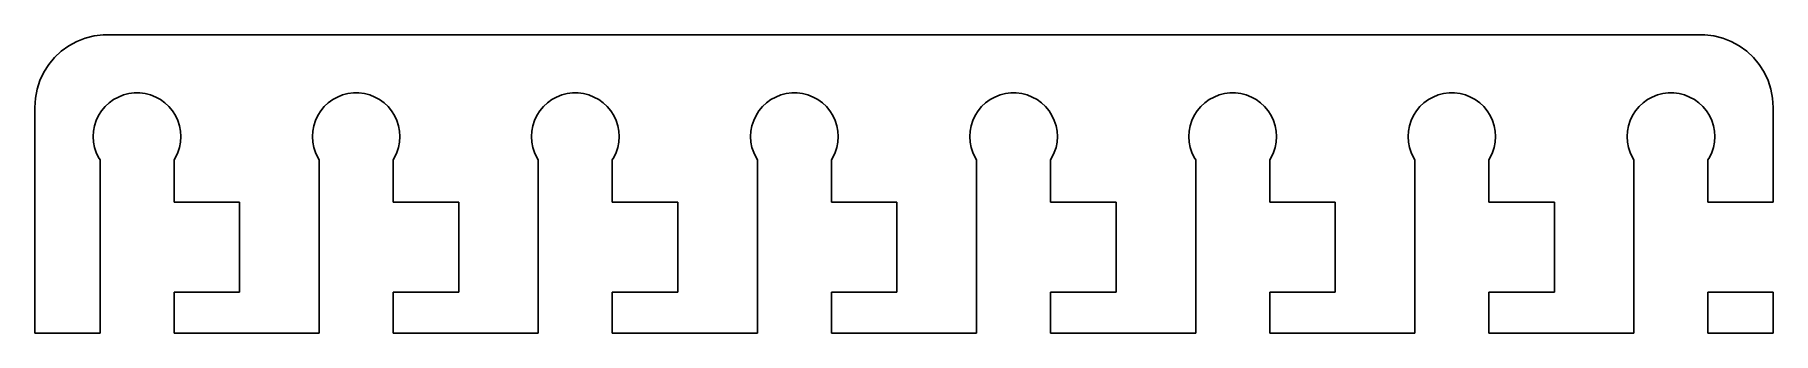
# Model space of a CAD drawing. Header units: metres. Extents: x -60 to 60, y 0 to 20.
import ezdxf

# ---------------------------------------------------------------- set-up
doc = ezdxf.new("R2010")
doc.units = ezdxf.units.M

msp = doc.modelspace()

# ---------------------------------------------------------------- linework, layer by layer
for p, q in [((-56.0451, 20.2553), (-56.6289, 20.0241)), ((-55.4369, 20.4114), (-56.0451, 20.2553)), ((-54.8139, 20.4901), (-55.4369, 20.4114)), ((54.8139, 20.4901), (-54.8139, 20.4901)), ((55.4369, 20.4114), (54.8139, 20.4901)), ((56.0451, 20.2553), (55.4369, 20.4114)), ((56.6289, 20.0241), (56.0451, 20.2553)), ((-57.6871, 19.3526), (-58.1448, 18.9227)), ((-57.1791, 19.7216), (-57.6871, 19.3526)), ((-56.6289, 20.0241), (-57.1791, 19.7216)), ((57.1791, 19.7216), (56.6289, 20.0241)), ((57.6871, 19.3526), (57.1791, 19.7216)), ((58.1448, 18.9227), (57.6871, 19.3526)), ((-58.8815, 17.9088), (-59.1489, 17.3406)), ((-58.5451, 18.4389), (-58.8815, 17.9088)), ((-58.1448, 18.9227), (-58.5451, 18.4389)), ((58.5451, 18.4389), (58.1448, 18.9227)), ((58.8815, 17.9088), (58.5451, 18.4389)), ((59.1489, 17.3406), (58.8815, 17.9088)), ((-59.3429, 16.7434), (-59.4606, 16.1267)), ((-59.1489, 17.3406), (-59.3429, 16.7434)), ((59.3429, 16.7434), (59.1489, 17.3406)), ((59.4606, 16.1267), (59.3429, 16.7434)), ((-59.4606, 16.1267), (-59.5, 15.5)), ((-59.5, 15.5), (-59.5, 0)), ((-54.927, 15.2634), (-54.6869, 15.5536)), ((-54.6869, 15.5536), (-54.4123, 15.8115)), ((-54.4123, 15.8115), (-54.1075, 16.033)), ((-54.1075, 16.033), (-53.7773, 16.2145)), ((-53.7773, 16.2145), (-53.427, 16.3532)), ((-53.427, 16.3532), (-53.0621, 16.4469)), ((-53.0621, 16.4469), (-52.6884, 16.4941)), ((-52.6884, 16.4941), (-52.3116, 16.4941)), ((-52.3116, 16.4941), (-51.9379, 16.4469)), ((-51.9379, 16.4469), (-51.5729, 16.3532)), ((-51.5729, 16.3532), (-51.2227, 16.2145)), ((-51.2227, 16.2145), (-50.8925, 16.033)), ((-50.8925, 16.033), (-50.5877, 15.8115)), ((-50.5877, 15.8115), (-50.3131, 15.5536)), ((-50.3131, 15.5536), (-50.0729, 15.2634)), ((-39.927, 15.2634), (-39.6869, 15.5536)), ((-39.6869, 15.5536), (-39.4123, 15.8115)), ((-39.4123, 15.8115), (-39.1075, 16.033)), ((-39.1075, 16.033), (-38.7773, 16.2145)), ((-38.7773, 16.2145), (-38.427, 16.3532)), ((-38.427, 16.3532), (-38.0621, 16.4469)), ((-38.0621, 16.4469), (-37.6884, 16.4941)), ((-37.6884, 16.4941), (-37.3116, 16.4941)), ((-37.3116, 16.4941), (-36.9379, 16.4469)), ((-36.9379, 16.4469), (-36.5729, 16.3532)), ((-36.5729, 16.3532), (-36.2227, 16.2145)), ((-36.2227, 16.2145), (-35.8925, 16.033)), ((-35.8925, 16.033), (-35.5877, 15.8115)), ((-35.5877, 15.8115), (-35.3131, 15.5536)), ((-35.3131, 15.5536), (-35.0729, 15.2634)), ((-24.927, 15.2634), (-24.6869, 15.5536)), ((-24.6869, 15.5536), (-24.4123, 15.8115)), ((-24.4123, 15.8115), (-24.1075, 16.033)), ((-24.1075, 16.033), (-23.7773, 16.2145)), ((-23.7773, 16.2145), (-23.427, 16.3532)), ((-23.427, 16.3532), (-23.0621, 16.4469)), ((-23.0621, 16.4469), (-22.6884, 16.4941)), ((-22.6884, 16.4941), (-22.3116, 16.4941)), ((-22.3116, 16.4941), (-21.9379, 16.4469)), ((-21.9379, 16.4469), (-21.5729, 16.3532)), ((-21.5729, 16.3532), (-21.2227, 16.2145)), ((-21.2227, 16.2145), (-20.8925, 16.033)), ((-20.8925, 16.033), (-20.5877, 15.8115)), ((-20.5877, 15.8115), (-20.3131, 15.5536)), ((-20.3131, 15.5536), (-20.0729, 15.2634)), ((-9.92705, 15.2634), (-9.6869, 15.5536)), ((-9.6869, 15.5536), (-9.41226, 15.8115)), ((-9.41226, 15.8115), (-9.10747, 16.033)), ((-9.10747, 16.033), (-8.77733, 16.2145)), ((-8.77733, 16.2145), (-8.42705, 16.3532)), ((-8.42705, 16.3532), (-8.06213, 16.4469)), ((-8.06213, 16.4469), (-7.68837, 16.4941)), ((-7.68837, 16.4941), (-7.31161, 16.4941)), ((-7.31161, 16.4941), (-6.93785, 16.4469)), ((-6.93785, 16.4469), (-6.57294, 16.3532)), ((-6.57294, 16.3532), (-6.22266, 16.2145)), ((-6.22266, 16.2145), (-5.89252, 16.033)), ((-5.89252, 16.033), (-5.58772, 15.8115)), ((-5.58772, 15.8115), (-5.31308, 15.5536)), ((-5.31308, 15.5536), (-5.07294, 15.2634)), ((5.07294, 15.2634), (5.31308, 15.5536)), ((5.31308, 15.5536), (5.58772, 15.8115)), ((5.58772, 15.8115), (5.89252, 16.033)), ((5.89252, 16.033), (6.22266, 16.2145)), ((6.22266, 16.2145), (6.57294, 16.3532)), ((6.57294, 16.3532), (6.93785, 16.4469)), ((6.93785, 16.4469), (7.31161, 16.4941)), ((7.31161, 16.4941), (7.68837, 16.4941)), ((7.68837, 16.4941), (8.06213, 16.4469)), ((8.06213, 16.4469), (8.42705, 16.3532)), ((8.42705, 16.3532), (8.77733, 16.2145)), ((8.77733, 16.2145), (9.10747, 16.033)), ((9.10747, 16.033), (9.41226, 15.8115)), ((9.41226, 15.8115), (9.6869, 15.5536)), ((9.6869, 15.5536), (9.92705, 15.2634)), ((20.0729, 15.2634), (20.3131, 15.5536)), ((20.3131, 15.5536), (20.5877, 15.8115)), ((20.5877, 15.8115), (20.8925, 16.033)), ((20.8925, 16.033), (21.2227, 16.2145)), ((21.2227, 16.2145), (21.5729, 16.3532)), ((21.5729, 16.3532), (21.9379, 16.4469)), ((21.9379, 16.4469), (22.3116, 16.4941)), ((22.3116, 16.4941), (22.6884, 16.4941)), ((22.6884, 16.4941), (23.0621, 16.4469)), ((23.0621, 16.4469), (23.427, 16.3532)), ((23.427, 16.3532), (23.7773, 16.2145)), ((23.7773, 16.2145), (24.1075, 16.033)), ((24.1075, 16.033), (24.4123, 15.8115)), ((24.4123, 15.8115), (24.6869, 15.5536)), ((24.6869, 15.5536), (24.927, 15.2634)), ((35.0729, 15.2634), (35.3131, 15.5536)), ((35.3131, 15.5536), (35.5877, 15.8115)), ((35.5877, 15.8115), (35.8925, 16.033)), ((35.8925, 16.033), (36.2227, 16.2145)), ((36.2227, 16.2145), (36.5729, 16.3532)), ((36.5729, 16.3532), (36.9379, 16.4469)), ((36.9379, 16.4469), (37.3116, 16.4941)), ((37.3116, 16.4941), (37.6884, 16.4941)), ((37.6884, 16.4941), (38.0621, 16.4469)), ((38.0621, 16.4469), (38.427, 16.3532)), ((38.427, 16.3532), (38.7773, 16.2145)), ((38.7773, 16.2145), (39.1075, 16.033)), ((39.1075, 16.033), (39.4123, 15.8115)), ((39.4123, 15.8115), (39.6869, 15.5536)), ((39.6869, 15.5536), (39.927, 15.2634)), ((50.0729, 15.2634), (50.3131, 15.5536)), ((50.3131, 15.5536), (50.5877, 15.8115)), ((50.5877, 15.8115), (50.8925, 16.033)), ((50.8925, 16.033), (51.2227, 16.2145)), ((51.2227, 16.2145), (51.5729, 16.3532)), ((51.5729, 16.3532), (51.9379, 16.4469)), ((51.9379, 16.4469), (52.3116, 16.4941)), ((52.3116, 16.4941), (52.6884, 16.4941)), ((52.6884, 16.4941), (53.0621, 16.4469)), ((53.0621, 16.4469), (53.427, 16.3532)), ((53.427, 16.3532), (53.7773, 16.2145)), ((53.7773, 16.2145), (54.1075, 16.033)), ((54.1075, 16.033), (54.4123, 15.8115)), ((54.4123, 15.8115), (54.6869, 15.5536)), ((54.6869, 15.5536), (54.927, 15.2634)), ((59.5, 15.5), (59.4606, 16.1267)), ((59.5, 9), (59.5, 15.5)), ((-55.4057, 14.2461), (-55.2893, 14.6044)), ((-55.2893, 14.6044), (-55.1289, 14.9453)), ((-55.1289, 14.9453), (-54.927, 15.2634)), ((-50.0729, 15.2634), (-49.8711, 14.9453)), ((-49.8711, 14.9453), (-49.7107, 14.6044)), ((-49.7107, 14.6044), (-49.5942, 14.2461)), ((-40.4057, 14.2461), (-40.2893, 14.6044)), ((-40.2893, 14.6044), (-40.1289, 14.9453)), ((-40.1289, 14.9453), (-39.927, 15.2634)), ((-35.0729, 15.2634), (-34.8711, 14.9453)), ((-34.8711, 14.9453), (-34.7107, 14.6044)), ((-34.7107, 14.6044), (-34.5942, 14.2461)), ((-25.4057, 14.2461), (-25.2893, 14.6044)), ((-25.2893, 14.6044), (-25.1289, 14.9453)), ((-25.1289, 14.9453), (-24.927, 15.2634)), ((-20.0729, 15.2634), (-19.8711, 14.9453)), ((-19.8711, 14.9453), (-19.7107, 14.6044)), ((-19.7107, 14.6044), (-19.5942, 14.2461)), ((-10.4057, 14.2461), (-10.2893, 14.6044)), ((-10.2893, 14.6044), (-10.1289, 14.9453)), ((-10.1289, 14.9453), (-9.92705, 15.2634)), ((-5.07294, 15.2634), (-4.87108, 14.9453)), ((-4.87108, 14.9453), (-4.71066, 14.6044)), ((-4.71066, 14.6044), (-4.59424, 14.2461)), ((4.59424, 14.2461), (4.71066, 14.6044)), ((4.71066, 14.6044), (4.87108, 14.9453)), ((4.87108, 14.9453), (5.07294, 15.2634)), ((9.92705, 15.2634), (10.1289, 14.9453)), ((10.1289, 14.9453), (10.2893, 14.6044)), ((10.2893, 14.6044), (10.4057, 14.2461)), ((19.5942, 14.2461), (19.7107, 14.6044)), ((19.7107, 14.6044), (19.8711, 14.9453)), ((19.8711, 14.9453), (20.0729, 15.2634)), ((24.927, 15.2634), (25.1289, 14.9453)), ((25.1289, 14.9453), (25.2893, 14.6044)), ((25.2893, 14.6044), (25.4057, 14.2461)), ((34.5942, 14.2461), (34.7107, 14.6044)), ((34.7107, 14.6044), (34.8711, 14.9453)), ((34.8711, 14.9453), (35.0729, 15.2634)), ((39.927, 15.2634), (40.1289, 14.9453)), ((40.1289, 14.9453), (40.2893, 14.6044)), ((40.2893, 14.6044), (40.4057, 14.2461)), ((49.5942, 14.2461), (49.7107, 14.6044)), ((49.7107, 14.6044), (49.8711, 14.9453)), ((49.8711, 14.9453), (50.0729, 15.2634)), ((54.927, 15.2634), (55.1289, 14.9453)), ((55.1289, 14.9453), (55.2893, 14.6044)), ((55.2893, 14.6044), (55.4057, 14.2461)), ((-55.5, 13.5), (-55.4763, 13.876)), ((-55.4763, 13.124), (-55.5, 13.5)), ((-55.4763, 13.876), (-55.4057, 14.2461)), ((-55.4057, 12.7539), (-55.4763, 13.124)), ((-49.5942, 14.2461), (-49.5237, 13.876)), ((-49.5237, 13.124), (-49.5942, 12.7539)), ((-49.5237, 13.876), (-49.5, 13.5)), ((-49.5, 13.5), (-49.5237, 13.124)), ((-40.5, 13.5), (-40.4763, 13.876)), ((-40.4763, 13.124), (-40.5, 13.5)), ((-40.4763, 13.876), (-40.4057, 14.2461)), ((-40.4057, 12.7539), (-40.4763, 13.124)), ((-34.5942, 14.2461), (-34.5237, 13.876)), ((-34.5237, 13.124), (-34.5942, 12.7539)), ((-34.5237, 13.876), (-34.5, 13.5)), ((-34.5, 13.5), (-34.5237, 13.124)), ((-25.5, 13.5), (-25.4763, 13.876)), ((-25.4763, 13.124), (-25.5, 13.5)), ((-25.4763, 13.876), (-25.4057, 14.2461)), ((-25.4057, 12.7539), (-25.4763, 13.124)), ((-19.5942, 14.2461), (-19.5237, 13.876)), ((-19.5237, 13.124), (-19.5942, 12.7539)), ((-19.5237, 13.876), (-19.5, 13.5)), ((-19.5, 13.5), (-19.5237, 13.124)), ((-10.5, 13.5), (-10.4763, 13.876)), ((-10.4763, 13.124), (-10.5, 13.5)), ((-10.4763, 13.876), (-10.4057, 14.2461)), ((-10.4057, 12.7539), (-10.4763, 13.124)), ((-4.59424, 14.2461), (-4.52365, 13.876)), ((-4.52365, 13.124), (-4.59424, 12.7539)), ((-4.52365, 13.876), (-4.5, 13.5)), ((-4.5, 13.5), (-4.52365, 13.124)), ((4.5, 13.5), (4.52365, 13.876)), ((4.52365, 13.124), (4.5, 13.5)), ((4.52365, 13.876), (4.59424, 14.2461)), ((4.59424, 12.7539), (4.52365, 13.124)), ((10.4057, 14.2461), (10.4763, 13.876)), ((10.4763, 13.124), (10.4057, 12.7539)), ((10.4763, 13.876), (10.5, 13.5)), ((10.5, 13.5), (10.4763, 13.124)), ((19.5, 13.5), (19.5237, 13.876)), ((19.5237, 13.124), (19.5, 13.5)), ((19.5237, 13.876), (19.5942, 14.2461)), ((19.5942, 12.7539), (19.5237, 13.124)), ((25.4057, 14.2461), (25.4763, 13.876)), ((25.4763, 13.124), (25.4057, 12.7539)), ((25.4763, 13.876), (25.5, 13.5)), ((25.5, 13.5), (25.4763, 13.124)), ((34.5, 13.5), (34.5237, 13.876)), ((34.5237, 13.124), (34.5, 13.5)), ((34.5237, 13.876), (34.5942, 14.2461)), ((34.5942, 12.7539), (34.5237, 13.124)), ((40.4057, 14.2461), (40.4763, 13.876)), ((40.4763, 13.124), (40.4057, 12.7539)), ((40.4763, 13.876), (40.5, 13.5)), ((40.5, 13.5), (40.4763, 13.124)), ((49.5, 13.5), (49.5237, 13.876)), ((49.5237, 13.124), (49.5, 13.5)), ((49.5237, 13.876), (49.5942, 14.2461)), ((49.5942, 12.7539), (49.5237, 13.124)), ((55.4057, 14.2461), (55.4763, 13.876)), ((55.4763, 13.124), (55.4057, 12.7539)), ((55.4763, 13.876), (55.5, 13.5)), ((55.5, 13.5), (55.4763, 13.124)), ((-55.2893, 12.3956), (-55.4057, 12.7539)), ((-55.1289, 12.0547), (-55.2893, 12.3956)), ((-55.0307, 11.9), (-55.1289, 12.0547)), ((-55.0307, 0), (-55.0307, 11.9)), ((-49.8711, 12.0547), (-49.9693, 11.9)), ((-49.9693, 11.9), (-49.9693, 9)), ((-49.7107, 12.3956), (-49.8711, 12.0547)), ((-49.5942, 12.7539), (-49.7107, 12.3956)), ((-40.2893, 12.3956), (-40.4057, 12.7539)), ((-40.1289, 12.0547), (-40.2893, 12.3956)), ((-40.0307, 11.9), (-40.1289, 12.0547)), ((-40.0307, 0), (-40.0307, 11.9)), ((-34.8711, 12.0547), (-34.9693, 11.9)), ((-34.9693, 11.9), (-34.9693, 9)), ((-34.7107, 12.3956), (-34.8711, 12.0547)), ((-34.5942, 12.7539), (-34.7107, 12.3956)), ((-25.2893, 12.3956), (-25.4057, 12.7539)), ((-25.1289, 12.0547), (-25.2893, 12.3956)), ((-25.0307, 11.9), (-25.1289, 12.0547)), ((-25.0307, 0), (-25.0307, 11.9)), ((-19.8711, 12.0547), (-19.9693, 11.9)), ((-19.9693, 11.9), (-19.9693, 9)), ((-19.7107, 12.3956), (-19.8711, 12.0547)), ((-19.5942, 12.7539), (-19.7107, 12.3956)), ((-10.2893, 12.3956), (-10.4057, 12.7539)), ((-10.1289, 12.0547), (-10.2893, 12.3956)), ((-10.0307, 11.9), (-10.1289, 12.0547)), ((-10.0307, 0), (-10.0307, 11.9)), ((-4.87108, 12.0547), (-4.96927, 11.9)), ((-4.96927, 11.9), (-4.96927, 9)), ((-4.71066, 12.3956), (-4.87108, 12.0547)), ((-4.59424, 12.7539), (-4.71066, 12.3956)), ((4.71066, 12.3956), (4.59424, 12.7539)), ((4.87108, 12.0547), (4.71066, 12.3956)), ((4.96927, 11.9), (4.87108, 12.0547)), ((4.96927, 0), (4.96927, 11.9)), ((10.1289, 12.0547), (10.0307, 11.9)), ((10.0307, 11.9), (10.0307, 9)), ((10.2893, 12.3956), (10.1289, 12.0547)), ((10.4057, 12.7539), (10.2893, 12.3956)), ((19.7107, 12.3956), (19.5942, 12.7539)), ((19.8711, 12.0547), (19.7107, 12.3956)), ((19.9693, 11.9), (19.8711, 12.0547)), ((19.9693, 0), (19.9693, 11.9)), ((25.1289, 12.0547), (25.0307, 11.9)), ((25.0307, 11.9), (25.0307, 9)), ((25.2893, 12.3956), (25.1289, 12.0547)), ((25.4057, 12.7539), (25.2893, 12.3956)), ((34.7107, 12.3956), (34.5942, 12.7539)), ((34.8711, 12.0547), (34.7107, 12.3956)), ((34.9693, 11.9), (34.8711, 12.0547)), ((34.9693, 0), (34.9693, 11.9)), ((40.1289, 12.0547), (40.0307, 11.9)), ((40.0307, 11.9), (40.0307, 9)), ((40.2893, 12.3956), (40.1289, 12.0547)), ((40.4057, 12.7539), (40.2893, 12.3956)), ((49.7107, 12.3956), (49.5942, 12.7539)), ((49.8711, 12.0547), (49.7107, 12.3956)), ((49.9693, 11.9), (49.8711, 12.0547)), ((49.9693, 0), (49.9693, 11.9)), ((55.1289, 12.0547), (55.0307, 11.9)), ((55.0307, 11.9), (55.0307, 9)), ((55.2893, 12.3956), (55.1289, 12.0547)), ((55.4057, 12.7539), (55.2893, 12.3956)), ((-49.9693, 9), (-45.4809, 9)), ((-45.4809, 9), (-45.4809, 2.82999)), ((-34.9693, 9), (-30.4809, 9)), ((-30.4809, 9), (-30.4809, 2.82999)), ((-19.9693, 9), (-15.4809, 9)), ((-15.4809, 9), (-15.4809, 2.82999)), ((-4.96927, 9), (-0.48093, 9)), ((-0.48093, 9), (-0.48093, 2.82999)), ((10.0307, 9), (14.5191, 9)), ((14.5191, 9), (14.5191, 2.82999)), ((25.0307, 9), (29.5191, 9)), ((29.5191, 9), (29.5191, 2.82999)), ((40.0307, 9), (44.5191, 9)), ((44.5191, 9), (44.5191, 2.82999)), ((55.0307, 9), (59.5, 9)), ((-45.4809, 2.82999), (-49.9693, 2.82999)), ((-49.9693, 2.82999), (-49.9693, 0)), ((-30.4809, 2.82999), (-34.9693, 2.82999)), ((-34.9693, 2.82999), (-34.9693, 0)), ((-15.4809, 2.82999), (-19.9693, 2.82999)), ((-19.9693, 2.82999), (-19.9693, 0)), ((-0.48093, 2.82999), (-4.96927, 2.82999)), ((-4.96927, 2.82999), (-4.96927, 0)), ((14.5191, 2.82999), (10.0307, 2.82999)), ((10.0307, 2.82999), (10.0307, 0)), ((29.5191, 2.82999), (25.0307, 2.82999)), ((25.0307, 2.82999), (25.0307, 0)), ((44.5191, 2.82999), (40.0307, 2.82999)), ((40.0307, 2.82999), (40.0307, 0)), ((59.5, 2.82999), (55.0307, 2.82999)), ((55.0307, 2.82999), (55.0307, 0)), ((59.5, 0), (59.5, 2.82999)), ((-59.5, 0), (-55.0307, 0)), ((-49.9693, 0), (-40.0307, 0)), ((-34.9693, 0), (-25.0307, 0)), ((-19.9693, 0), (-10.0307, 0)), ((-4.96927, 0), (4.96927, 0)), ((10.0307, 0), (19.9693, 0)), ((25.0307, 0), (34.9693, 0)), ((40.0307, 0), (49.9693, 0)), ((55.0307, 0), (59.5, 0))]:
    msp.add_line(p, q)

doc.saveas('drawing.dxf')
